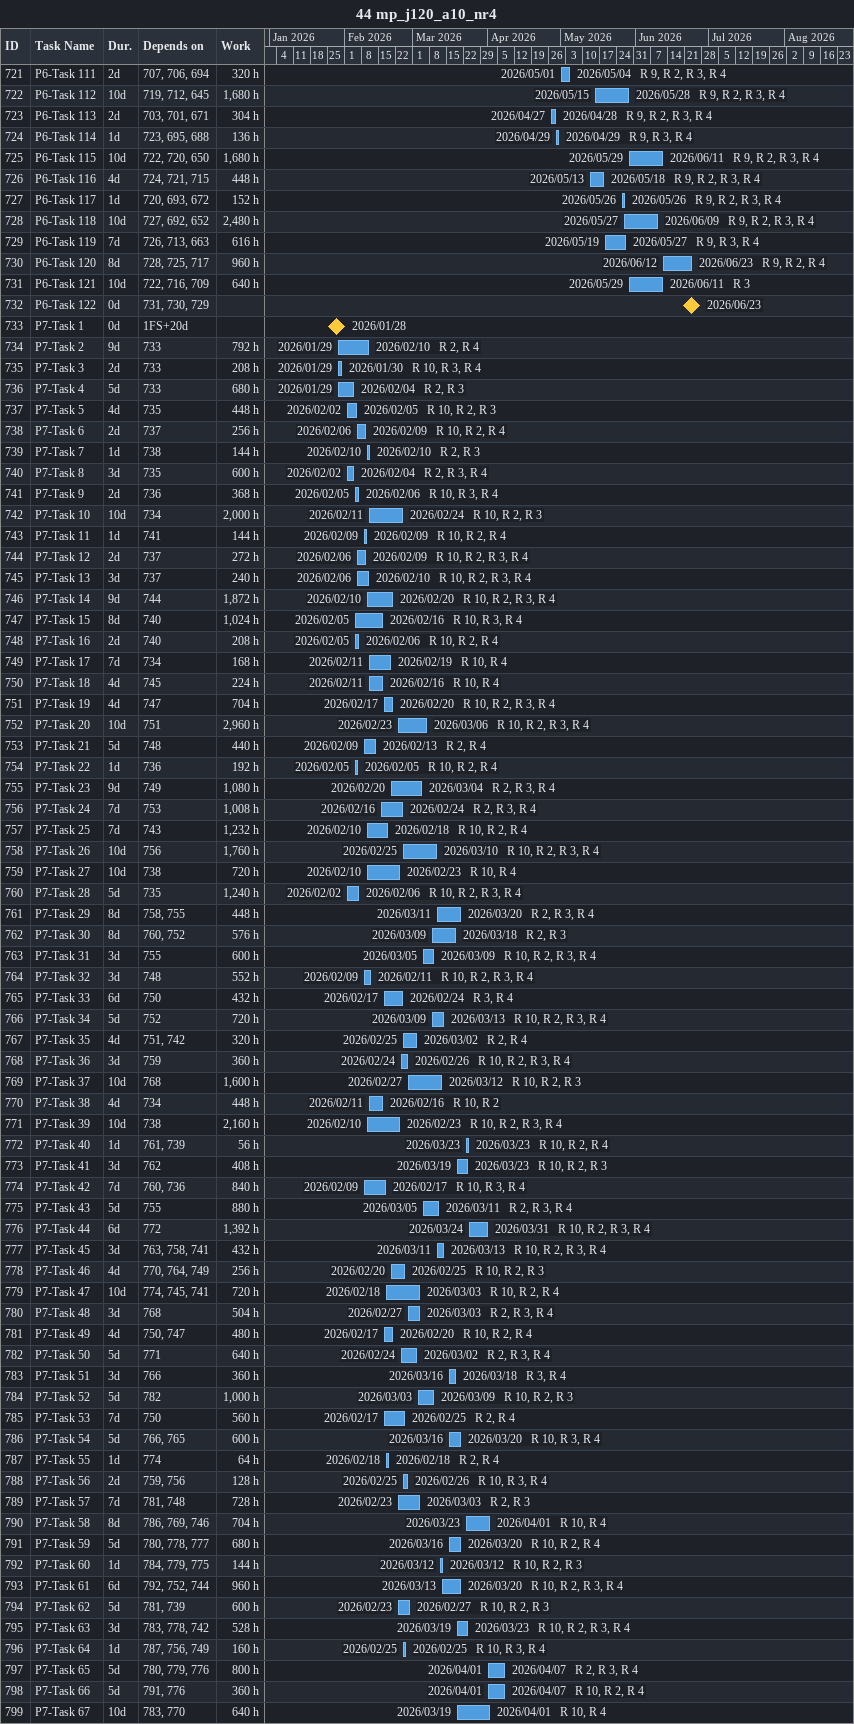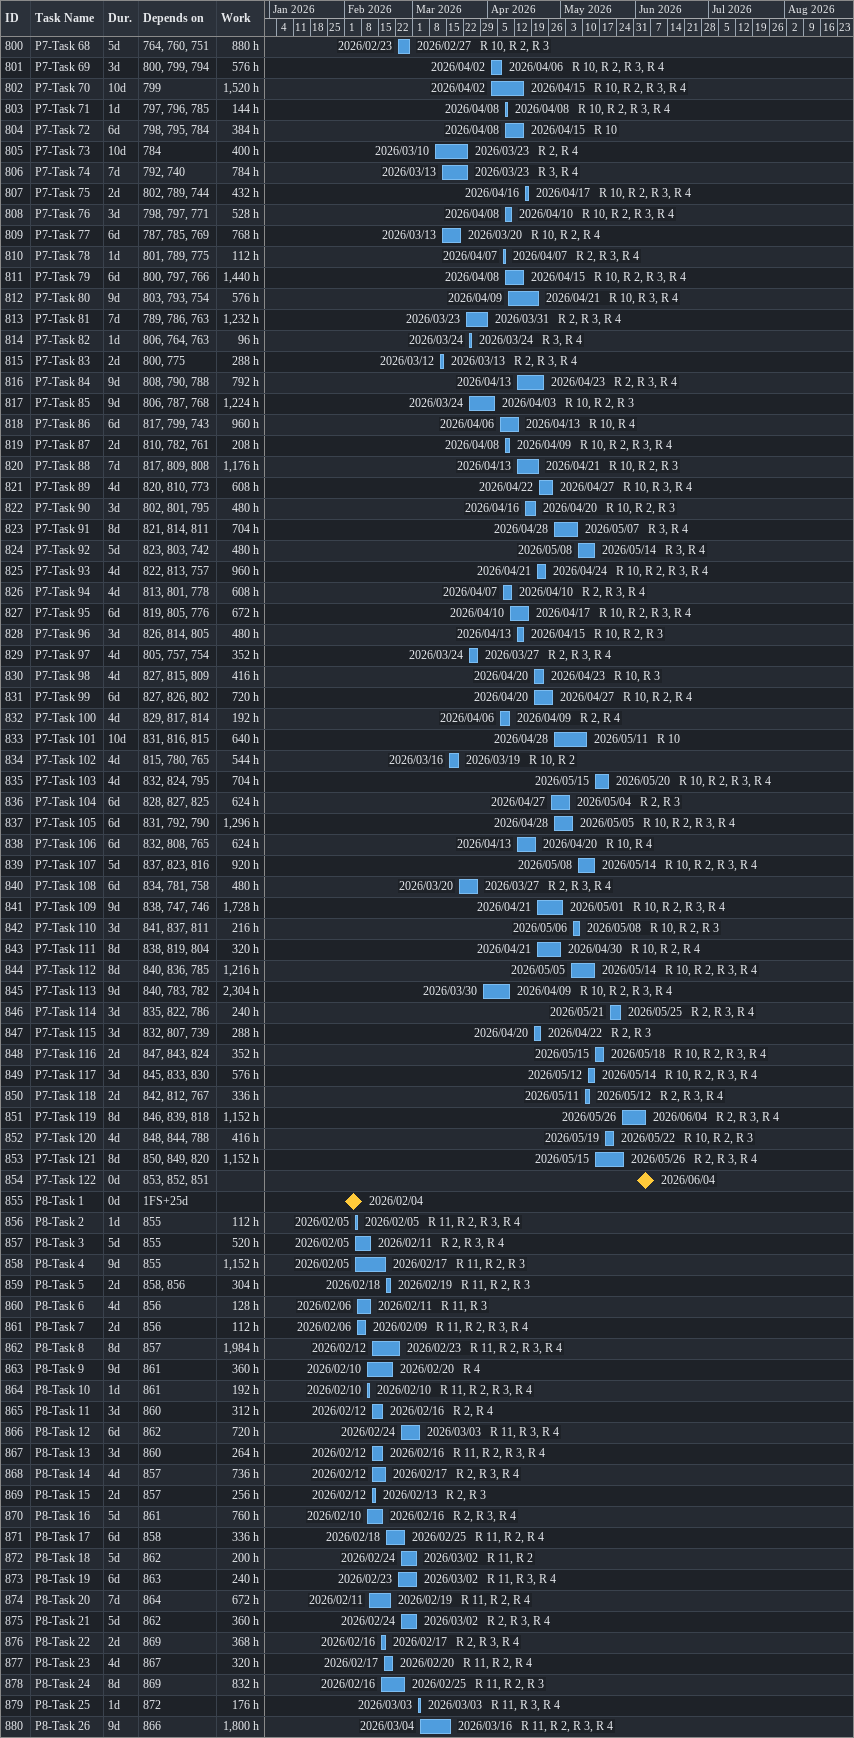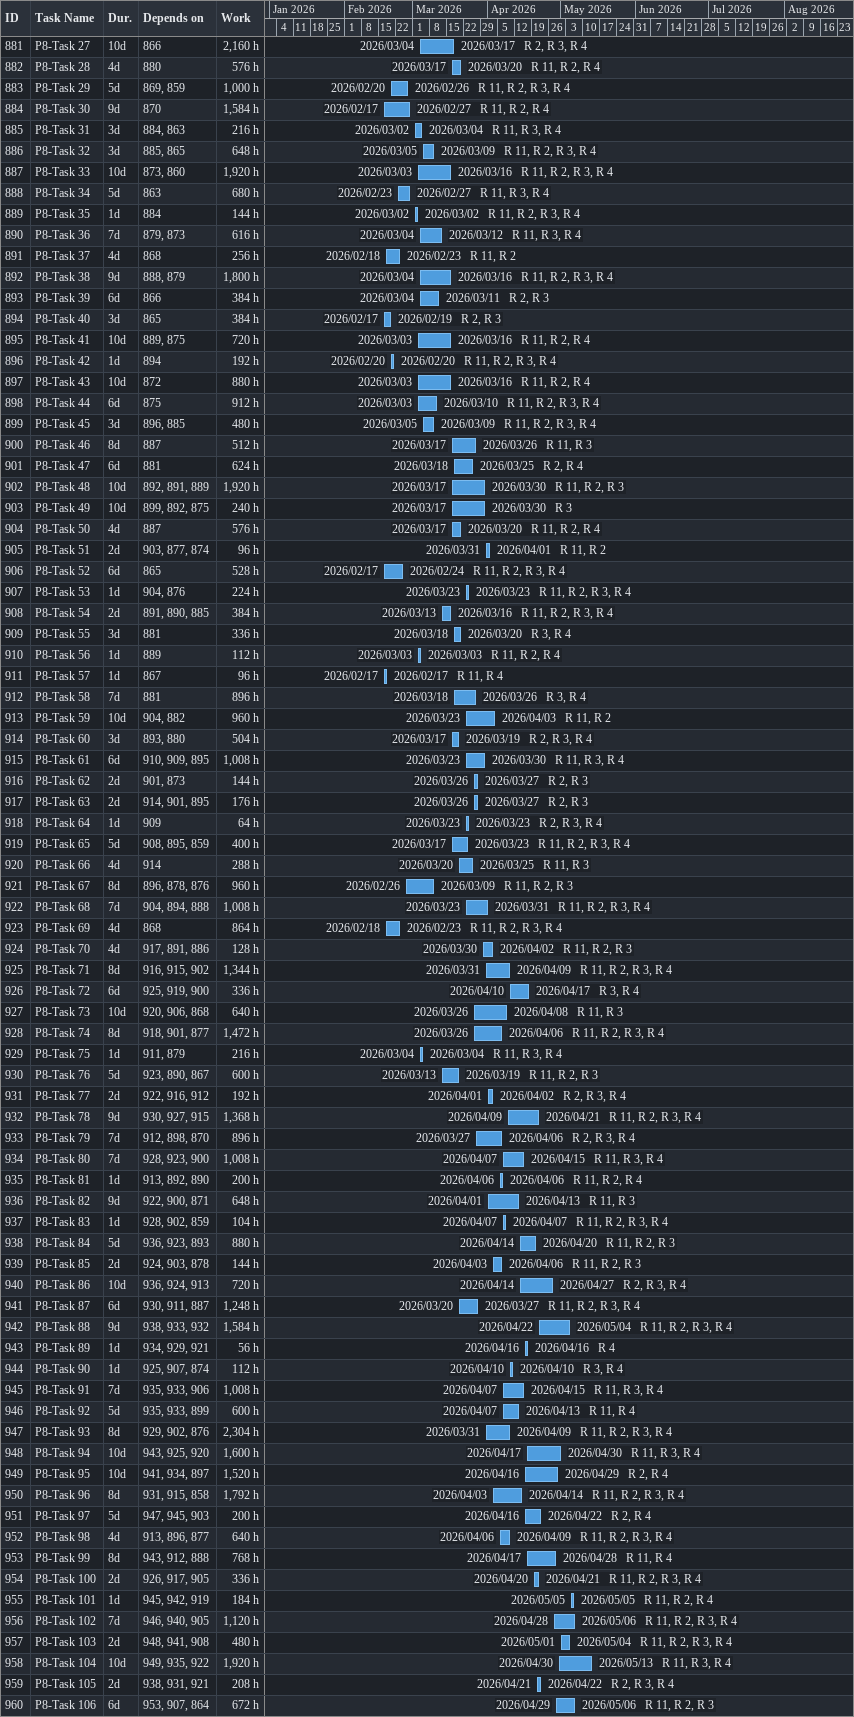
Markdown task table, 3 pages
44 mp_j120_a10_nr4

| ID | Task | Duration | Start | Finish | Predecessors | Resources | Work (h) |
|---|---|---|---|---|---|---|---|
| 721 | P6-Task 111 | 2d | 2026-05-01 | 2026-05-04 | 707, 706, 694 | R 9, R 2, R 3, R 4 | 320 |
| 722 | P6-Task 112 | 10d | 2026-05-15 | 2026-05-28 | 719, 712, 645 | R 9, R 2, R 3, R 4 | 1680 |
| 723 | P6-Task 113 | 2d | 2026-04-27 | 2026-04-28 | 703, 701, 671 | R 9, R 2, R 3, R 4 | 304 |
| 724 | P6-Task 114 | 1d | 2026-04-29 | 2026-04-29 | 723, 695, 688 | R 9, R 3, R 4 | 136 |
| 725 | P6-Task 115 | 10d | 2026-05-29 | 2026-06-11 | 722, 720, 650 | R 9, R 2, R 3, R 4 | 1680 |
| 726 | P6-Task 116 | 4d | 2026-05-13 | 2026-05-18 | 724, 721, 715 | R 9, R 2, R 3, R 4 | 448 |
| 727 | P6-Task 117 | 1d | 2026-05-26 | 2026-05-26 | 720, 693, 672 | R 9, R 2, R 3, R 4 | 152 |
| 728 | P6-Task 118 | 10d | 2026-05-27 | 2026-06-09 | 727, 692, 652 | R 9, R 2, R 3, R 4 | 2480 |
| 729 | P6-Task 119 | 7d | 2026-05-19 | 2026-05-27 | 726, 713, 663 | R 9, R 3, R 4 | 616 |
| 730 | P6-Task 120 | 8d | 2026-06-12 | 2026-06-23 | 728, 725, 717 | R 9, R 2, R 4 | 960 |
| 731 | P6-Task 121 | 10d | 2026-05-29 | 2026-06-11 | 722, 716, 709 | R 3 | 640 |
| 732 | P6-Task 122 | 0d | 2026-06-23 | 2026-06-23 | 731, 730, 729 |  |  |
| 733 | P7-Task 1 | 0d | 2026-01-28 | 2026-01-28 | 1FS+20d |  |  |
| 734 | P7-Task 2 | 9d | 2026-01-29 | 2026-02-10 | 733 | R 2, R 4 | 792 |
| 735 | P7-Task 3 | 2d | 2026-01-29 | 2026-01-30 | 733 | R 10, R 3, R 4 | 208 |
| 736 | P7-Task 4 | 5d | 2026-01-29 | 2026-02-04 | 733 | R 2, R 3 | 680 |
| 737 | P7-Task 5 | 4d | 2026-02-02 | 2026-02-05 | 735 | R 10, R 2, R 3 | 448 |
| 738 | P7-Task 6 | 2d | 2026-02-06 | 2026-02-09 | 737 | R 10, R 2, R 4 | 256 |
| 739 | P7-Task 7 | 1d | 2026-02-10 | 2026-02-10 | 738 | R 2, R 3 | 144 |
| 740 | P7-Task 8 | 3d | 2026-02-02 | 2026-02-04 | 735 | R 2, R 3, R 4 | 600 |
| 741 | P7-Task 9 | 2d | 2026-02-05 | 2026-02-06 | 736 | R 10, R 3, R 4 | 368 |
| 742 | P7-Task 10 | 10d | 2026-02-11 | 2026-02-24 | 734 | R 10, R 2, R 3 | 2000 |
| 743 | P7-Task 11 | 1d | 2026-02-09 | 2026-02-09 | 741 | R 10, R 2, R 4 | 144 |
| 744 | P7-Task 12 | 2d | 2026-02-06 | 2026-02-09 | 737 | R 10, R 2, R 3, R 4 | 272 |
| 745 | P7-Task 13 | 3d | 2026-02-06 | 2026-02-10 | 737 | R 10, R 2, R 3, R 4 | 240 |
| 746 | P7-Task 14 | 9d | 2026-02-10 | 2026-02-20 | 744 | R 10, R 2, R 3, R 4 | 1872 |
| 747 | P7-Task 15 | 8d | 2026-02-05 | 2026-02-16 | 740 | R 10, R 3, R 4 | 1024 |
| 748 | P7-Task 16 | 2d | 2026-02-05 | 2026-02-06 | 740 | R 10, R 2, R 4 | 208 |
| 749 | P7-Task 17 | 7d | 2026-02-11 | 2026-02-19 | 734 | R 10, R 4 | 168 |
| 750 | P7-Task 18 | 4d | 2026-02-11 | 2026-02-16 | 745 | R 10, R 4 | 224 |
| 751 | P7-Task 19 | 4d | 2026-02-17 | 2026-02-20 | 747 | R 10, R 2, R 3, R 4 | 704 |
| 752 | P7-Task 20 | 10d | 2026-02-23 | 2026-03-06 | 751 | R 10, R 2, R 3, R 4 | 2960 |
| 753 | P7-Task 21 | 5d | 2026-02-09 | 2026-02-13 | 748 | R 2, R 4 | 440 |
| 754 | P7-Task 22 | 1d | 2026-02-05 | 2026-02-05 | 736 | R 10, R 2, R 4 | 192 |
| 755 | P7-Task 23 | 9d | 2026-02-20 | 2026-03-04 | 749 | R 2, R 3, R 4 | 1080 |
| 756 | P7-Task 24 | 7d | 2026-02-16 | 2026-02-24 | 753 | R 2, R 3, R 4 | 1008 |
| 757 | P7-Task 25 | 7d | 2026-02-10 | 2026-02-18 | 743 | R 10, R 2, R 4 | 1232 |
| 758 | P7-Task 26 | 10d | 2026-02-25 | 2026-03-10 | 756 | R 10, R 2, R 3, R 4 | 1760 |
| 759 | P7-Task 27 | 10d | 2026-02-10 | 2026-02-23 | 738 | R 10, R 4 | 720 |
| 760 | P7-Task 28 | 5d | 2026-02-02 | 2026-02-06 | 735 | R 10, R 2, R 3, R 4 | 1240 |
| 761 | P7-Task 29 | 8d | 2026-03-11 | 2026-03-20 | 758, 755 | R 2, R 3, R 4 | 448 |
| 762 | P7-Task 30 | 8d | 2026-03-09 | 2026-03-18 | 760, 752 | R 2, R 3 | 576 |
| 763 | P7-Task 31 | 3d | 2026-03-05 | 2026-03-09 | 755 | R 10, R 2, R 3, R 4 | 600 |
| 764 | P7-Task 32 | 3d | 2026-02-09 | 2026-02-11 | 748 | R 10, R 2, R 3, R 4 | 552 |
| 765 | P7-Task 33 | 6d | 2026-02-17 | 2026-02-24 | 750 | R 3, R 4 | 432 |
| 766 | P7-Task 34 | 5d | 2026-03-09 | 2026-03-13 | 752 | R 10, R 2, R 3, R 4 | 720 |
| 767 | P7-Task 35 | 4d | 2026-02-25 | 2026-03-02 | 751, 742 | R 2, R 4 | 320 |
| 768 | P7-Task 36 | 3d | 2026-02-24 | 2026-02-26 | 759 | R 10, R 2, R 3, R 4 | 360 |
| 769 | P7-Task 37 | 10d | 2026-02-27 | 2026-03-12 | 768 | R 10, R 2, R 3 | 1600 |
| 770 | P7-Task 38 | 4d | 2026-02-11 | 2026-02-16 | 734 | R 10, R 2 | 448 |
| 771 | P7-Task 39 | 10d | 2026-02-10 | 2026-02-23 | 738 | R 10, R 2, R 3, R 4 | 2160 |
| 772 | P7-Task 40 | 1d | 2026-03-23 | 2026-03-23 | 761, 739 | R 10, R 2, R 4 | 56 |
| 773 | P7-Task 41 | 3d | 2026-03-19 | 2026-03-23 | 762 | R 10, R 2, R 3 | 408 |
| 774 | P7-Task 42 | 7d | 2026-02-09 | 2026-02-17 | 760, 736 | R 10, R 3, R 4 | 840 |
| 775 | P7-Task 43 | 5d | 2026-03-05 | 2026-03-11 | 755 | R 2, R 3, R 4 | 880 |
| 776 | P7-Task 44 | 6d | 2026-03-24 | 2026-03-31 | 772 | R 10, R 2, R 3, R 4 | 1392 |
| 777 | P7-Task 45 | 3d | 2026-03-11 | 2026-03-13 | 763, 758, 741 | R 10, R 2, R 3, R 4 | 432 |
| 778 | P7-Task 46 | 4d | 2026-02-20 | 2026-02-25 | 770, 764, 749 | R 10, R 2, R 3 | 256 |
| 779 | P7-Task 47 | 10d | 2026-02-18 | 2026-03-03 | 774, 745, 741 | R 10, R 2, R 4 | 720 |
| 780 | P7-Task 48 | 3d | 2026-02-27 | 2026-03-03 | 768 | R 2, R 3, R 4 | 504 |
| 781 | P7-Task 49 | 4d | 2026-02-17 | 2026-02-20 | 750, 747 | R 10, R 2, R 4 | 480 |
| 782 | P7-Task 50 | 5d | 2026-02-24 | 2026-03-02 | 771 | R 2, R 3, R 4 | 640 |
| 783 | P7-Task 51 | 3d | 2026-03-16 | 2026-03-18 | 766 | R 3, R 4 | 360 |
| 784 | P7-Task 52 | 5d | 2026-03-03 | 2026-03-09 | 782 | R 10, R 2, R 3 | 1000 |
| 785 | P7-Task 53 | 7d | 2026-02-17 | 2026-02-25 | 750 | R 2, R 4 | 560 |
| 786 | P7-Task 54 | 5d | 2026-03-16 | 2026-03-20 | 766, 765 | R 10, R 3, R 4 | 600 |
| 787 | P7-Task 55 | 1d | 2026-02-18 | 2026-02-18 | 774 | R 2, R 4 | 64 |
| 788 | P7-Task 56 | 2d | 2026-02-25 | 2026-02-26 | 759, 756 | R 10, R 3, R 4 | 128 |
| 789 | P7-Task 57 | 7d | 2026-02-23 | 2026-03-03 | 781, 748 | R 2, R 3 | 728 |
| 790 | P7-Task 58 | 8d | 2026-03-23 | 2026-04-01 | 786, 769, 746 | R 10, R 4 | 704 |
| 791 | P7-Task 59 | 5d | 2026-03-16 | 2026-03-20 | 780, 778, 777 | R 10, R 2, R 4 | 680 |
| 792 | P7-Task 60 | 1d | 2026-03-12 | 2026-03-12 | 784, 779, 775 | R 10, R 2, R 3 | 144 |
| 793 | P7-Task 61 | 6d | 2026-03-13 | 2026-03-20 | 792, 752, 744 | R 10, R 2, R 3, R 4 | 960 |
| 794 | P7-Task 62 | 5d | 2026-02-23 | 2026-02-27 | 781, 739 | R 10, R 2, R 3 | 600 |
| 795 | P7-Task 63 | 3d | 2026-03-19 | 2026-03-23 | 783, 778, 742 | R 10, R 2, R 3, R 4 | 528 |
| 796 | P7-Task 64 | 1d | 2026-02-25 | 2026-02-25 | 787, 756, 749 | R 10, R 3, R 4 | 160 |
| 797 | P7-Task 65 | 5d | 2026-04-01 | 2026-04-07 | 780, 779, 776 | R 2, R 3, R 4 | 800 |
| 798 | P7-Task 66 | 5d | 2026-04-01 | 2026-04-07 | 791, 776 | R 10, R 2, R 4 | 360 |
| 799 | P7-Task 67 | 10d | 2026-03-19 | 2026-04-01 | 783, 770 | R 10, R 4 | 640 |
| 800 | P7-Task 68 | 5d | 2026-02-23 | 2026-02-27 | 764, 760, 751 | R 10, R 2, R 3 | 880 |
| 801 | P7-Task 69 | 3d | 2026-04-02 | 2026-04-06 | 800, 799, 794 | R 10, R 2, R 3, R 4 | 576 |
| 802 | P7-Task 70 | 10d | 2026-04-02 | 2026-04-15 | 799 | R 10, R 2, R 3, R 4 | 1520 |
| 803 | P7-Task 71 | 1d | 2026-04-08 | 2026-04-08 | 797, 796, 785 | R 10, R 2, R 3, R 4 | 144 |
| 804 | P7-Task 72 | 6d | 2026-04-08 | 2026-04-15 | 798, 795, 784 | R 10 | 384 |
| 805 | P7-Task 73 | 10d | 2026-03-10 | 2026-03-23 | 784 | R 2, R 4 | 400 |
| 806 | P7-Task 74 | 7d | 2026-03-13 | 2026-03-23 | 792, 740 | R 3, R 4 | 784 |
| 807 | P7-Task 75 | 2d | 2026-04-16 | 2026-04-17 | 802, 789, 744 | R 10, R 2, R 3, R 4 | 432 |
| 808 | P7-Task 76 | 3d | 2026-04-08 | 2026-04-10 | 798, 797, 771 | R 10, R 2, R 3, R 4 | 528 |
| 809 | P7-Task 77 | 6d | 2026-03-13 | 2026-03-20 | 787, 785, 769 | R 10, R 2, R 4 | 768 |
| 810 | P7-Task 78 | 1d | 2026-04-07 | 2026-04-07 | 801, 789, 775 | R 2, R 3, R 4 | 112 |
| 811 | P7-Task 79 | 6d | 2026-04-08 | 2026-04-15 | 800, 797, 766 | R 10, R 2, R 3, R 4 | 1440 |
| 812 | P7-Task 80 | 9d | 2026-04-09 | 2026-04-21 | 803, 793, 754 | R 10, R 3, R 4 | 576 |
| 813 | P7-Task 81 | 7d | 2026-03-23 | 2026-03-31 | 789, 786, 763 | R 2, R 3, R 4 | 1232 |
| 814 | P7-Task 82 | 1d | 2026-03-24 | 2026-03-24 | 806, 764, 763 | R 3, R 4 | 96 |
| 815 | P7-Task 83 | 2d | 2026-03-12 | 2026-03-13 | 800, 775 | R 2, R 3, R 4 | 288 |
| 816 | P7-Task 84 | 9d | 2026-04-13 | 2026-04-23 | 808, 790, 788 | R 2, R 3, R 4 | 792 |
| 817 | P7-Task 85 | 9d | 2026-03-24 | 2026-04-03 | 806, 787, 768 | R 10, R 2, R 3 | 1224 |
| 818 | P7-Task 86 | 6d | 2026-04-06 | 2026-04-13 | 817, 799, 743 | R 10, R 4 | 960 |
| 819 | P7-Task 87 | 2d | 2026-04-08 | 2026-04-09 | 810, 782, 761 | R 10, R 2, R 3, R 4 | 208 |
| 820 | P7-Task 88 | 7d | 2026-04-13 | 2026-04-21 | 817, 809, 808 | R 10, R 2, R 3 | 1176 |
| 821 | P7-Task 89 | 4d | 2026-04-22 | 2026-04-27 | 820, 810, 773 | R 10, R 3, R 4 | 608 |
| 822 | P7-Task 90 | 3d | 2026-04-16 | 2026-04-20 | 802, 801, 795 | R 10, R 2, R 3 | 480 |
| 823 | P7-Task 91 | 8d | 2026-04-28 | 2026-05-07 | 821, 814, 811 | R 3, R 4 | 704 |
| 824 | P7-Task 92 | 5d | 2026-05-08 | 2026-05-14 | 823, 803, 742 | R 3, R 4 | 480 |
| 825 | P7-Task 93 | 4d | 2026-04-21 | 2026-04-24 | 822, 813, 757 | R 10, R 2, R 3, R 4 | 960 |
| 826 | P7-Task 94 | 4d | 2026-04-07 | 2026-04-10 | 813, 801, 778 | R 2, R 3, R 4 | 608 |
| 827 | P7-Task 95 | 6d | 2026-04-10 | 2026-04-17 | 819, 805, 776 | R 10, R 2, R 3, R 4 | 672 |
| 828 | P7-Task 96 | 3d | 2026-04-13 | 2026-04-15 | 826, 814, 805 | R 10, R 2, R 3 | 480 |
| 829 | P7-Task 97 | 4d | 2026-03-24 | 2026-03-27 | 805, 757, 754 | R 2, R 3, R 4 | 352 |
| 830 | P7-Task 98 | 4d | 2026-04-20 | 2026-04-23 | 827, 815, 809 | R 10, R 3 | 416 |
| 831 | P7-Task 99 | 6d | 2026-04-20 | 2026-04-27 | 827, 826, 802 | R 10, R 2, R 4 | 720 |
| 832 | P7-Task 100 | 4d | 2026-04-06 | 2026-04-09 | 829, 817, 814 | R 2, R 4 | 192 |
| 833 | P7-Task 101 | 10d | 2026-04-28 | 2026-05-11 | 831, 816, 815 | R 10 | 640 |
| 834 | P7-Task 102 | 4d | 2026-03-16 | 2026-03-19 | 815, 780, 765 | R 10, R 2 | 544 |
| 835 | P7-Task 103 | 4d | 2026-05-15 | 2026-05-20 | 832, 824, 795 | R 10, R 2, R 3, R 4 | 704 |
| 836 | P7-Task 104 | 6d | 2026-04-27 | 2026-05-04 | 828, 827, 825 | R 2, R 3 | 624 |
| 837 | P7-Task 105 | 6d | 2026-04-28 | 2026-05-05 | 831, 792, 790 | R 10, R 2, R 3, R 4 | 1296 |
| 838 | P7-Task 106 | 6d | 2026-04-13 | 2026-04-20 | 832, 808, 765 | R 10, R 4 | 624 |
| 839 | P7-Task 107 | 5d | 2026-05-08 | 2026-05-14 | 837, 823, 816 | R 10, R 2, R 3, R 4 | 920 |
| 840 | P7-Task 108 | 6d | 2026-03-20 | 2026-03-27 | 834, 781, 758 | R 2, R 3, R 4 | 480 |
| 841 | P7-Task 109 | 9d | 2026-04-21 | 2026-05-01 | 838, 747, 746 | R 10, R 2, R 3, R 4 | 1728 |
| 842 | P7-Task 110 | 3d | 2026-05-06 | 2026-05-08 | 841, 837, 811 | R 10, R 2, R 3 | 216 |
| 843 | P7-Task 111 | 8d | 2026-04-21 | 2026-04-30 | 838, 819, 804 | R 10, R 2, R 4 | 320 |
| 844 | P7-Task 112 | 8d | 2026-05-05 | 2026-05-14 | 840, 836, 785 | R 10, R 2, R 3, R 4 | 1216 |
| 845 | P7-Task 113 | 9d | 2026-03-30 | 2026-04-09 | 840, 783, 782 | R 10, R 2, R 3, R 4 | 2304 |
| 846 | P7-Task 114 | 3d | 2026-05-21 | 2026-05-25 | 835, 822, 786 | R 2, R 3, R 4 | 240 |
| 847 | P7-Task 115 | 3d | 2026-04-20 | 2026-04-22 | 832, 807, 739 | R 2, R 3 | 288 |
| 848 | P7-Task 116 | 2d | 2026-05-15 | 2026-05-18 | 847, 843, 824 | R 10, R 2, R 3, R 4 | 352 |
| 849 | P7-Task 117 | 3d | 2026-05-12 | 2026-05-14 | 845, 833, 830 | R 10, R 2, R 3, R 4 | 576 |
| 850 | P7-Task 118 | 2d | 2026-05-11 | 2026-05-12 | 842, 812, 767 | R 2, R 3, R 4 | 336 |
| 851 | P7-Task 119 | 8d | 2026-05-26 | 2026-06-04 | 846, 839, 818 | R 2, R 3, R 4 | 1152 |
| 852 | P7-Task 120 | 4d | 2026-05-19 | 2026-05-22 | 848, 844, 788 | R 10, R 2, R 3 | 416 |
| 853 | P7-Task 121 | 8d | 2026-05-15 | 2026-05-26 | 850, 849, 820 | R 2, R 3, R 4 | 1152 |
| 854 | P7-Task 122 | 0d | 2026-06-04 | 2026-06-04 | 853, 852, 851 |  |  |
| 855 | P8-Task 1 | 0d | 2026-02-04 | 2026-02-04 | 1FS+25d |  |  |
| 856 | P8-Task 2 | 1d | 2026-02-05 | 2026-02-05 | 855 | R 11, R 2, R 3, R 4 | 112 |
| 857 | P8-Task 3 | 5d | 2026-02-05 | 2026-02-11 | 855 | R 2, R 3, R 4 | 520 |
| 858 | P8-Task 4 | 9d | 2026-02-05 | 2026-02-17 | 855 | R 11, R 2, R 3 | 1152 |
| 859 | P8-Task 5 | 2d | 2026-02-18 | 2026-02-19 | 858, 856 | R 11, R 2, R 3 | 304 |
| 860 | P8-Task 6 | 4d | 2026-02-06 | 2026-02-11 | 856 | R 11, R 3 | 128 |
| 861 | P8-Task 7 | 2d | 2026-02-06 | 2026-02-09 | 856 | R 11, R 2, R 3, R 4 | 112 |
| 862 | P8-Task 8 | 8d | 2026-02-12 | 2026-02-23 | 857 | R 11, R 2, R 3, R 4 | 1984 |
| 863 | P8-Task 9 | 9d | 2026-02-10 | 2026-02-20 | 861 | R 4 | 360 |
| 864 | P8-Task 10 | 1d | 2026-02-10 | 2026-02-10 | 861 | R 11, R 2, R 3, R 4 | 192 |
| 865 | P8-Task 11 | 3d | 2026-02-12 | 2026-02-16 | 860 | R 2, R 4 | 312 |
| 866 | P8-Task 12 | 6d | 2026-02-24 | 2026-03-03 | 862 | R 11, R 3, R 4 | 720 |
| 867 | P8-Task 13 | 3d | 2026-02-12 | 2026-02-16 | 860 | R 11, R 2, R 3, R 4 | 264 |
| 868 | P8-Task 14 | 4d | 2026-02-12 | 2026-02-17 | 857 | R 2, R 3, R 4 | 736 |
| 869 | P8-Task 15 | 2d | 2026-02-12 | 2026-02-13 | 857 | R 2, R 3 | 256 |
| 870 | P8-Task 16 | 5d | 2026-02-10 | 2026-02-16 | 861 | R 2, R 3, R 4 | 760 |
| 871 | P8-Task 17 | 6d | 2026-02-18 | 2026-02-25 | 858 | R 11, R 2, R 4 | 336 |
| 872 | P8-Task 18 | 5d | 2026-02-24 | 2026-03-02 | 862 | R 11, R 2 | 200 |
| 873 | P8-Task 19 | 6d | 2026-02-23 | 2026-03-02 | 863 | R 11, R 3, R 4 | 240 |
| 874 | P8-Task 20 | 7d | 2026-02-11 | 2026-02-19 | 864 | R 11, R 2, R 4 | 672 |
| 875 | P8-Task 21 | 5d | 2026-02-24 | 2026-03-02 | 862 | R 2, R 3, R 4 | 360 |
| 876 | P8-Task 22 | 2d | 2026-02-16 | 2026-02-17 | 869 | R 2, R 3, R 4 | 368 |
| 877 | P8-Task 23 | 4d | 2026-02-17 | 2026-02-20 | 867 | R 11, R 2, R 4 | 320 |
| 878 | P8-Task 24 | 8d | 2026-02-16 | 2026-02-25 | 869 | R 11, R 2, R 3 | 832 |
| 879 | P8-Task 25 | 1d | 2026-03-03 | 2026-03-03 | 872 | R 11, R 3, R 4 | 176 |
| 880 | P8-Task 26 | 9d | 2026-03-04 | 2026-03-16 | 866 | R 11, R 2, R 3, R 4 | 1800 |
| 881 | P8-Task 27 | 10d | 2026-03-04 | 2026-03-17 | 866 | R 2, R 3, R 4 | 2160 |
| 882 | P8-Task 28 | 4d | 2026-03-17 | 2026-03-20 | 880 | R 11, R 2, R 4 | 576 |
| 883 | P8-Task 29 | 5d | 2026-02-20 | 2026-02-26 | 869, 859 | R 11, R 2, R 3, R 4 | 1000 |
| 884 | P8-Task 30 | 9d | 2026-02-17 | 2026-02-27 | 870 | R 11, R 2, R 4 | 1584 |
| 885 | P8-Task 31 | 3d | 2026-03-02 | 2026-03-04 | 884, 863 | R 11, R 3, R 4 | 216 |
| 886 | P8-Task 32 | 3d | 2026-03-05 | 2026-03-09 | 885, 865 | R 11, R 2, R 3, R 4 | 648 |
| 887 | P8-Task 33 | 10d | 2026-03-03 | 2026-03-16 | 873, 860 | R 11, R 2, R 3, R 4 | 1920 |
| 888 | P8-Task 34 | 5d | 2026-02-23 | 2026-02-27 | 863 | R 11, R 3, R 4 | 680 |
| 889 | P8-Task 35 | 1d | 2026-03-02 | 2026-03-02 | 884 | R 11, R 2, R 3, R 4 | 144 |
| 890 | P8-Task 36 | 7d | 2026-03-04 | 2026-03-12 | 879, 873 | R 11, R 3, R 4 | 616 |
| 891 | P8-Task 37 | 4d | 2026-02-18 | 2026-02-23 | 868 | R 11, R 2 | 256 |
| 892 | P8-Task 38 | 9d | 2026-03-04 | 2026-03-16 | 888, 879 | R 11, R 2, R 3, R 4 | 1800 |
| 893 | P8-Task 39 | 6d | 2026-03-04 | 2026-03-11 | 866 | R 2, R 3 | 384 |
| 894 | P8-Task 40 | 3d | 2026-02-17 | 2026-02-19 | 865 | R 2, R 3 | 384 |
| 895 | P8-Task 41 | 10d | 2026-03-03 | 2026-03-16 | 889, 875 | R 11, R 2, R 4 | 720 |
| 896 | P8-Task 42 | 1d | 2026-02-20 | 2026-02-20 | 894 | R 11, R 2, R 3, R 4 | 192 |
| 897 | P8-Task 43 | 10d | 2026-03-03 | 2026-03-16 | 872 | R 11, R 2, R 4 | 880 |
| 898 | P8-Task 44 | 6d | 2026-03-03 | 2026-03-10 | 875 | R 11, R 2, R 3, R 4 | 912 |
| 899 | P8-Task 45 | 3d | 2026-03-05 | 2026-03-09 | 896, 885 | R 11, R 2, R 3, R 4 | 480 |
| 900 | P8-Task 46 | 8d | 2026-03-17 | 2026-03-26 | 887 | R 11, R 3 | 512 |
| 901 | P8-Task 47 | 6d | 2026-03-18 | 2026-03-25 | 881 | R 2, R 4 | 624 |
| 902 | P8-Task 48 | 10d | 2026-03-17 | 2026-03-30 | 892, 891, 889 | R 11, R 2, R 3 | 1920 |
| 903 | P8-Task 49 | 10d | 2026-03-17 | 2026-03-30 | 899, 892, 875 | R 3 | 240 |
| 904 | P8-Task 50 | 4d | 2026-03-17 | 2026-03-20 | 887 | R 11, R 2, R 4 | 576 |
| 905 | P8-Task 51 | 2d | 2026-03-31 | 2026-04-01 | 903, 877, 874 | R 11, R 2 | 96 |
| 906 | P8-Task 52 | 6d | 2026-02-17 | 2026-02-24 | 865 | R 11, R 2, R 3, R 4 | 528 |
| 907 | P8-Task 53 | 1d | 2026-03-23 | 2026-03-23 | 904, 876 | R 11, R 2, R 3, R 4 | 224 |
| 908 | P8-Task 54 | 2d | 2026-03-13 | 2026-03-16 | 891, 890, 885 | R 11, R 2, R 3, R 4 | 384 |
| 909 | P8-Task 55 | 3d | 2026-03-18 | 2026-03-20 | 881 | R 3, R 4 | 336 |
| 910 | P8-Task 56 | 1d | 2026-03-03 | 2026-03-03 | 889 | R 11, R 2, R 4 | 112 |
| 911 | P8-Task 57 | 1d | 2026-02-17 | 2026-02-17 | 867 | R 11, R 4 | 96 |
| 912 | P8-Task 58 | 7d | 2026-03-18 | 2026-03-26 | 881 | R 3, R 4 | 896 |
| 913 | P8-Task 59 | 10d | 2026-03-23 | 2026-04-03 | 904, 882 | R 11, R 2 | 960 |
| 914 | P8-Task 60 | 3d | 2026-03-17 | 2026-03-19 | 893, 880 | R 2, R 3, R 4 | 504 |
| 915 | P8-Task 61 | 6d | 2026-03-23 | 2026-03-30 | 910, 909, 895 | R 11, R 3, R 4 | 1008 |
| 916 | P8-Task 62 | 2d | 2026-03-26 | 2026-03-27 | 901, 873 | R 2, R 3 | 144 |
| 917 | P8-Task 63 | 2d | 2026-03-26 | 2026-03-27 | 914, 901, 895 | R 2, R 3 | 176 |
| 918 | P8-Task 64 | 1d | 2026-03-23 | 2026-03-23 | 909 | R 2, R 3, R 4 | 64 |
| 919 | P8-Task 65 | 5d | 2026-03-17 | 2026-03-23 | 908, 895, 859 | R 11, R 2, R 3, R 4 | 400 |
| 920 | P8-Task 66 | 4d | 2026-03-20 | 2026-03-25 | 914 | R 11, R 3 | 288 |
| 921 | P8-Task 67 | 8d | 2026-02-26 | 2026-03-09 | 896, 878, 876 | R 11, R 2, R 3 | 960 |
| 922 | P8-Task 68 | 7d | 2026-03-23 | 2026-03-31 | 904, 894, 888 | R 11, R 2, R 3, R 4 | 1008 |
| 923 | P8-Task 69 | 4d | 2026-02-18 | 2026-02-23 | 868 | R 11, R 2, R 3, R 4 | 864 |
| 924 | P8-Task 70 | 4d | 2026-03-30 | 2026-04-02 | 917, 891, 886 | R 11, R 2, R 3 | 128 |
| 925 | P8-Task 71 | 8d | 2026-03-31 | 2026-04-09 | 916, 915, 902 | R 11, R 2, R 3, R 4 | 1344 |
| 926 | P8-Task 72 | 6d | 2026-04-10 | 2026-04-17 | 925, 919, 900 | R 3, R 4 | 336 |
| 927 | P8-Task 73 | 10d | 2026-03-26 | 2026-04-08 | 920, 906, 868 | R 11, R 3 | 640 |
| 928 | P8-Task 74 | 8d | 2026-03-26 | 2026-04-06 | 918, 901, 877 | R 11, R 2, R 3, R 4 | 1472 |
| 929 | P8-Task 75 | 1d | 2026-03-04 | 2026-03-04 | 911, 879 | R 11, R 3, R 4 | 216 |
| 930 | P8-Task 76 | 5d | 2026-03-13 | 2026-03-19 | 923, 890, 867 | R 11, R 2, R 3 | 600 |
| 931 | P8-Task 77 | 2d | 2026-04-01 | 2026-04-02 | 922, 916, 912 | R 2, R 3, R 4 | 192 |
| 932 | P8-Task 78 | 9d | 2026-04-09 | 2026-04-21 | 930, 927, 915 | R 11, R 2, R 3, R 4 | 1368 |
| 933 | P8-Task 79 | 7d | 2026-03-27 | 2026-04-06 | 912, 898, 870 | R 2, R 3, R 4 | 896 |
| 934 | P8-Task 80 | 7d | 2026-04-07 | 2026-04-15 | 928, 923, 900 | R 11, R 3, R 4 | 1008 |
| 935 | P8-Task 81 | 1d | 2026-04-06 | 2026-04-06 | 913, 892, 890 | R 11, R 2, R 4 | 200 |
| 936 | P8-Task 82 | 9d | 2026-04-01 | 2026-04-13 | 922, 900, 871 | R 11, R 3 | 648 |
| 937 | P8-Task 83 | 1d | 2026-04-07 | 2026-04-07 | 928, 902, 859 | R 11, R 2, R 3, R 4 | 104 |
| 938 | P8-Task 84 | 5d | 2026-04-14 | 2026-04-20 | 936, 923, 893 | R 11, R 2, R 3 | 880 |
| 939 | P8-Task 85 | 2d | 2026-04-03 | 2026-04-06 | 924, 903, 878 | R 11, R 2, R 3 | 144 |
| 940 | P8-Task 86 | 10d | 2026-04-14 | 2026-04-27 | 936, 924, 913 | R 2, R 3, R 4 | 720 |
| 941 | P8-Task 87 | 6d | 2026-03-20 | 2026-03-27 | 930, 911, 887 | R 11, R 2, R 3, R 4 | 1248 |
| 942 | P8-Task 88 | 9d | 2026-04-22 | 2026-05-04 | 938, 933, 932 | R 11, R 2, R 3, R 4 | 1584 |
| 943 | P8-Task 89 | 1d | 2026-04-16 | 2026-04-16 | 934, 929, 921 | R 4 | 56 |
| 944 | P8-Task 90 | 1d | 2026-04-10 | 2026-04-10 | 925, 907, 874 | R 3, R 4 | 112 |
| 945 | P8-Task 91 | 7d | 2026-04-07 | 2026-04-15 | 935, 933, 906 | R 11, R 3, R 4 | 1008 |
| 946 | P8-Task 92 | 5d | 2026-04-07 | 2026-04-13 | 935, 933, 899 | R 11, R 4 | 600 |
| 947 | P8-Task 93 | 8d | 2026-03-31 | 2026-04-09 | 929, 902, 876 | R 11, R 2, R 3, R 4 | 2304 |
| 948 | P8-Task 94 | 10d | 2026-04-17 | 2026-04-30 | 943, 925, 920 | R 11, R 3, R 4 | 1600 |
| 949 | P8-Task 95 | 10d | 2026-04-16 | 2026-04-29 | 941, 934, 897 | R 2, R 4 | 1520 |
| 950 | P8-Task 96 | 8d | 2026-04-03 | 2026-04-14 | 931, 915, 858 | R 11, R 2, R 3, R 4 | 1792 |
| 951 | P8-Task 97 | 5d | 2026-04-16 | 2026-04-22 | 947, 945, 903 | R 2, R 4 | 200 |
| 952 | P8-Task 98 | 4d | 2026-04-06 | 2026-04-09 | 913, 896, 877 | R 11, R 2, R 3, R 4 | 640 |
| 953 | P8-Task 99 | 8d | 2026-04-17 | 2026-04-28 | 943, 912, 888 | R 11, R 4 | 768 |
| 954 | P8-Task 100 | 2d | 2026-04-20 | 2026-04-21 | 926, 917, 905 | R 11, R 2, R 3, R 4 | 336 |
| 955 | P8-Task 101 | 1d | 2026-05-05 | 2026-05-05 | 945, 942, 919 | R 11, R 2, R 4 | 184 |
| 956 | P8-Task 102 | 7d | 2026-04-28 | 2026-05-06 | 946, 940, 905 | R 11, R 2, R 3, R 4 | 1120 |
| 957 | P8-Task 103 | 2d | 2026-05-01 | 2026-05-04 | 948, 941, 908 | R 11, R 2, R 3, R 4 | 480 |
| 958 | P8-Task 104 | 10d | 2026-04-30 | 2026-05-13 | 949, 935, 922 | R 11, R 3, R 4 | 1920 |
| 959 | P8-Task 105 | 2d | 2026-04-21 | 2026-04-22 | 938, 931, 921 | R 2, R 3, R 4 | 208 |
| 960 | P8-Task 106 | 6d | 2026-04-29 | 2026-05-06 | 953, 907, 864 | R 11, R 2, R 3 | 672 |
